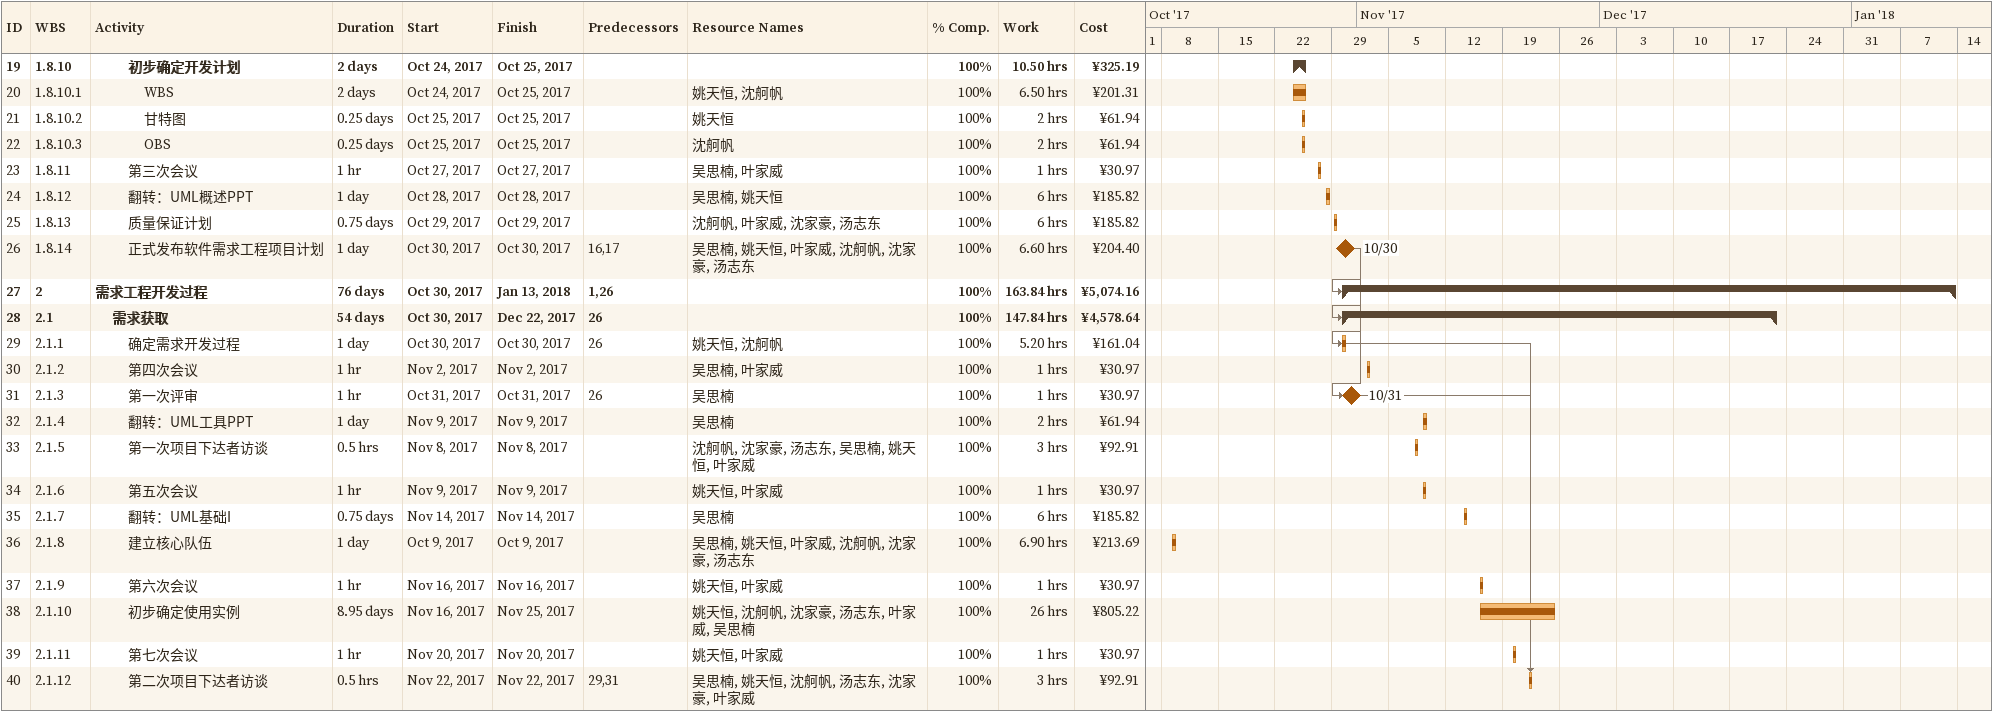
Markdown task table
| ID | WBS | Task | Duration | Start | Finish | Predecessors | Resources | % complete | Work (h) | Cost (¥) |
|---|---|---|---|---|---|---|---|---|---|---|
| 19 | 1.8.10 | **初步确定开发计划** | 2d | 2017-10-24 | 2017-10-25 |  |  | 100 | 10.50 | 325.19 |
| 20 | 1.8.10.1 | WBS | 2d | 2017-10-24 | 2017-10-25 |  | 姚天恒, 沈舸帆 | 100 | 6.50 | 201.31 |
| 21 | 1.8.10.2 | 甘特图 | 0.25d | 2017-10-25 | 2017-10-25 |  | 姚天恒 | 100 | 2 | 61.94 |
| 22 | 1.8.10.3 | OBS | 0.25d | 2017-10-25 | 2017-10-25 |  | 沈舸帆 | 100 | 2 | 61.94 |
| 23 | 1.8.11 | 第三次会议 | 1h | 2017-10-27 | 2017-10-27 |  | 吴思楠, 叶家威 | 100 | 1 | 30.97 |
| 24 | 1.8.12 | 翻转：UML概述PPT | 1d | 2017-10-28 | 2017-10-28 |  | 吴思楠, 姚天恒 | 100 | 6 | 185.82 |
| 25 | 1.8.13 | 质量保证计划 | 0.75d | 2017-10-29 | 2017-10-29 |  | 沈舸帆, 叶家威, 沈家豪, 汤志东 | 100 | 6 | 185.82 |
| 26 | 1.8.14 | 正式发布软件需求工程项目计划 | 1d | 2017-10-30 | 2017-10-30 | 16, 17 | 吴思楠, 姚天恒, 叶家威, 沈舸帆, 沈家豪, 汤志东 | 100 | 6.60 | 204.40 |
| 27 | 2 | **需求工程开发过程** | 76d | 2017-10-30 | 2018-01-13 | 1, 26 |  | 100 | 163.84 | 5074.16 |
| 28 | 2.1 | **需求获取** | 54d | 2017-10-30 | 2017-12-22 | 26 |  | 100 | 147.84 | 4578.64 |
| 29 | 2.1.1 | 确定需求开发过程 | 1d | 2017-10-30 | 2017-10-30 | 26 | 姚天恒, 沈舸帆 | 100 | 5.20 | 161.04 |
| 30 | 2.1.2 | 第四次会议 | 1h | 2017-11-02 | 2017-11-02 |  | 吴思楠, 叶家威 | 100 | 1 | 30.97 |
| 31 | 2.1.3 | 第一次评审 | 1h | 2017-10-31 | 2017-10-31 | 26 | 吴思楠 | 100 | 1 | 30.97 |
| 32 | 2.1.4 | 翻转：UML工具PPT | 1d | 2017-11-09 | 2017-11-09 |  | 吴思楠 | 100 | 2 | 61.94 |
| 33 | 2.1.5 | 第一次项目下达者访谈 | 0.5h | 2017-11-08 | 2017-11-08 |  | 沈舸帆, 沈家豪, 汤志东, 吴思楠, 姚天恒, 叶家威 | 100 | 3 | 92.91 |
| 34 | 2.1.6 | 第五次会议 | 1h | 2017-11-09 | 2017-11-09 |  | 姚天恒, 叶家威 | 100 | 1 | 30.97 |
| 35 | 2.1.7 | 翻转：UML基础I | 0.75d | 2017-11-14 | 2017-11-14 |  | 吴思楠 | 100 | 6 | 185.82 |
| 36 | 2.1.8 | 建立核心队伍 | 1d | 2017-10-09 | 2017-10-09 |  | 吴思楠, 姚天恒, 叶家威, 沈舸帆, 沈家豪, 汤志东 | 100 | 6.90 | 213.69 |
| 37 | 2.1.9 | 第六次会议 | 1h | 2017-11-16 | 2017-11-16 |  | 姚天恒, 叶家威 | 100 | 1 | 30.97 |
| 38 | 2.1.10 | 初步确定使用实例 | 8.95d | 2017-11-16 | 2017-11-25 |  | 姚天恒, 沈舸帆, 沈家豪, 汤志东, 叶家威, 吴思楠 | 100 | 26 | 805.22 |
| 39 | 2.1.11 | 第七次会议 | 1h | 2017-11-20 | 2017-11-20 |  | 姚天恒, 叶家威 | 100 | 1 | 30.97 |
| 40 | 2.1.12 | 第二次项目下达者访谈 | 0.5h | 2017-11-22 | 2017-11-22 | 29, 31 | 吴思楠, 姚天恒, 沈舸帆, 汤志东, 沈家豪, 叶家威 | 100 | 3 | 92.91 |
